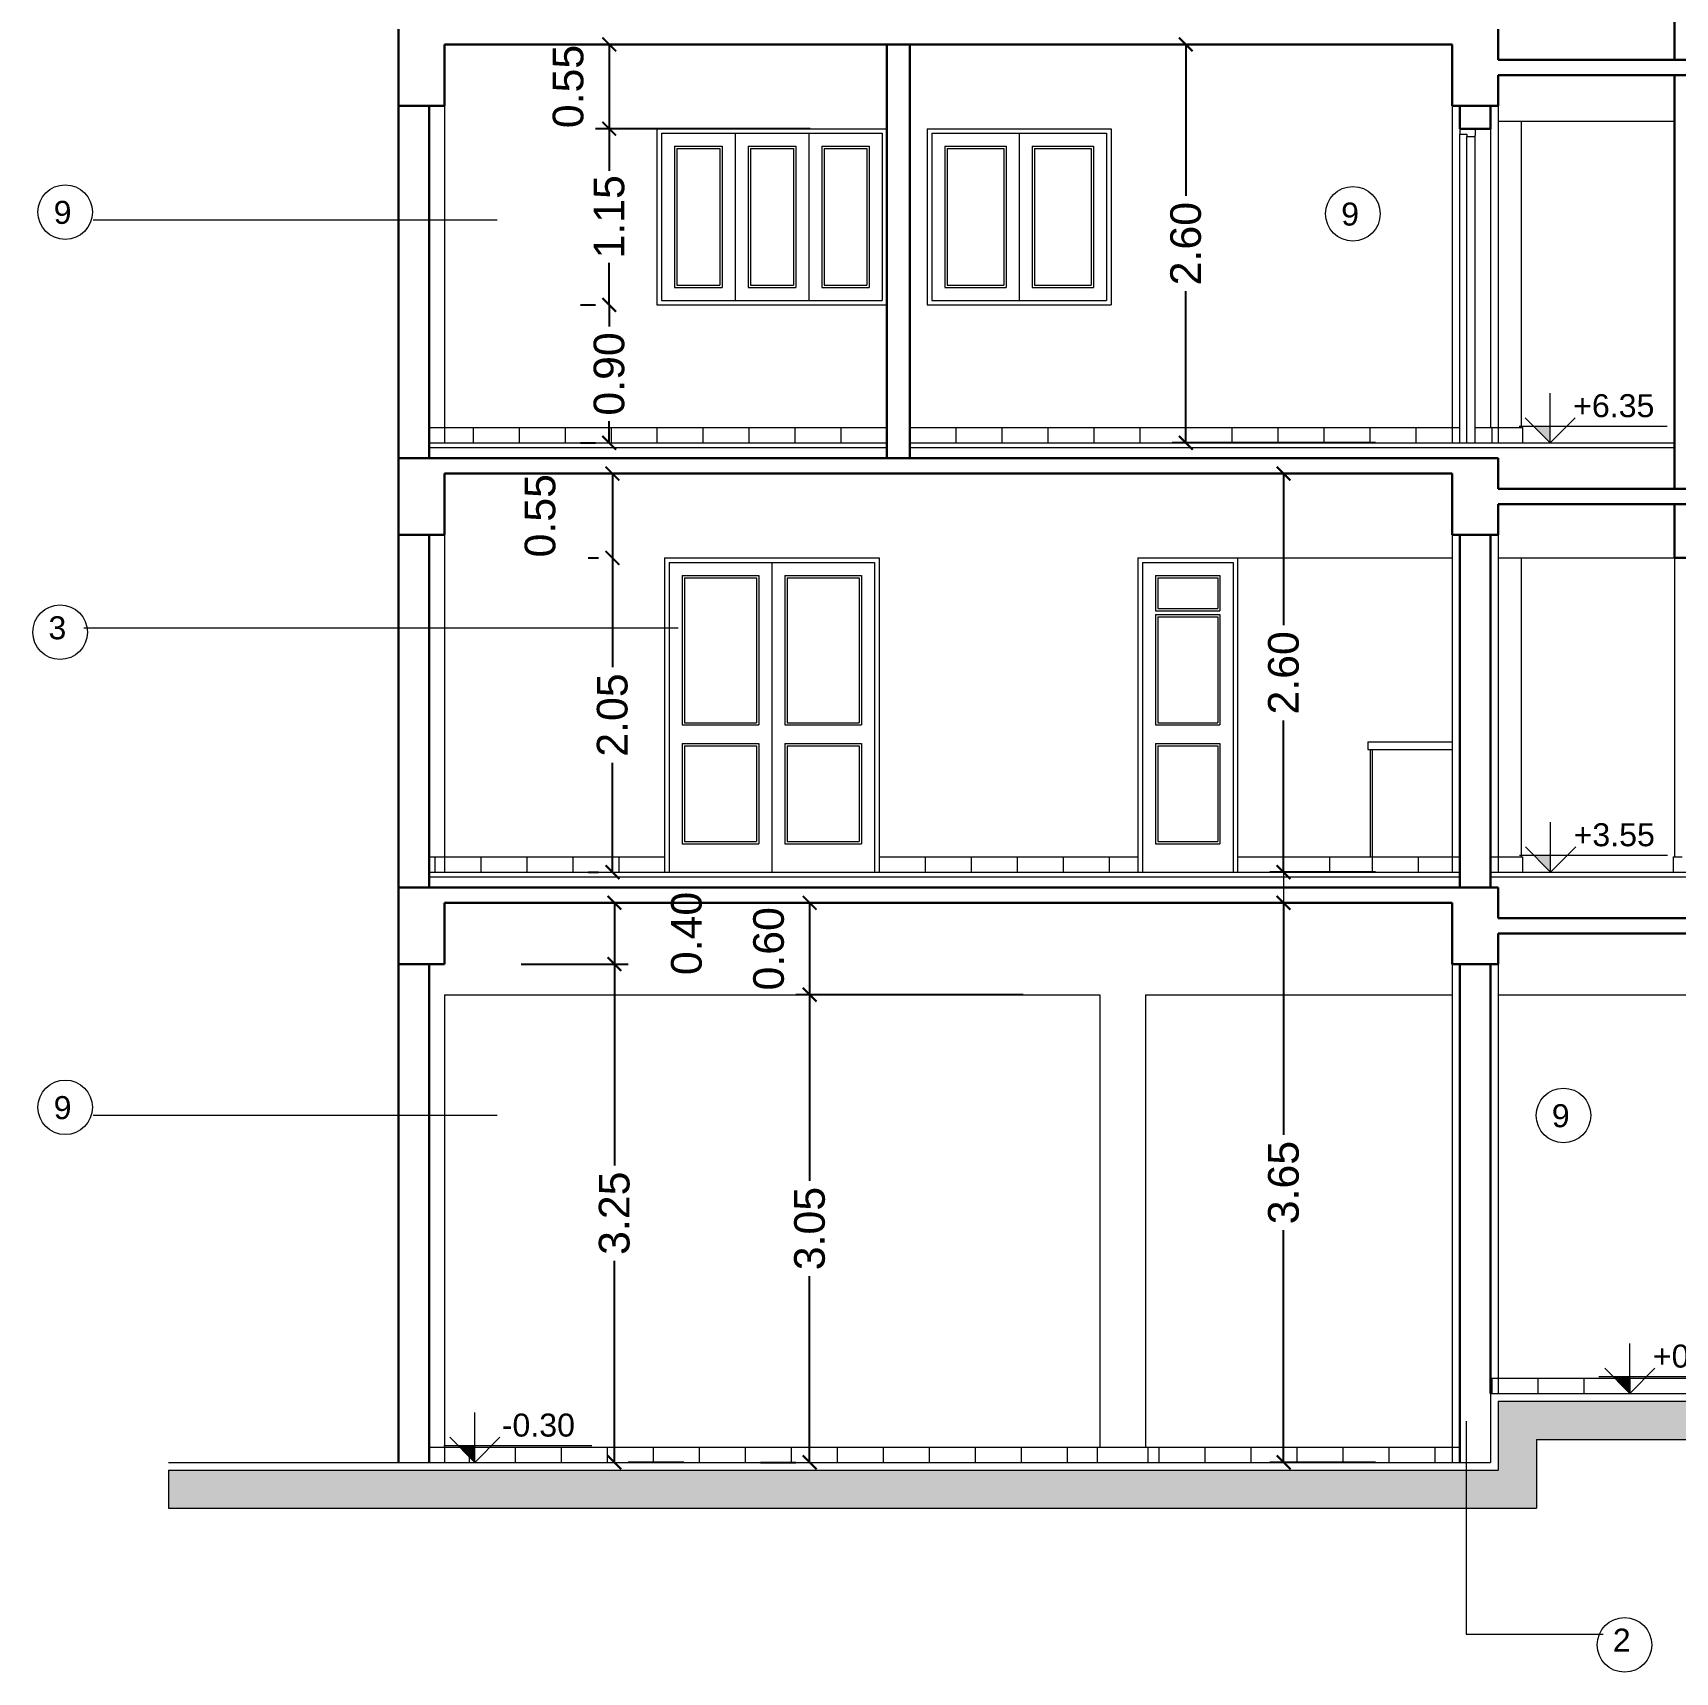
# Model space of a CAD drawing. Header units: millimetres. Extents: x 1578 to 2210, y 899 to 1032.
# Drawn here: x 1634.25 to 1644.97, y 900.48 to 911.18 of the extents above; entities that cross this region are included whole.
import ezdxf

# ---------------------------------------------------------------- set-up
doc = ezdxf.new("R2010")
doc.units = ezdxf.units.MM
for name, color, linetype, lineweight in [('CARPINTERIA', 7, 'Continuous', 18), ('COTAS', 7, 'Continuous', 15), ('ESTRUCTURA', 3, 'Continuous', 30), ('MUROS', 1, 'Continuous', 30), ('TRAMAS', 7, 'Continuous', 15), ('UMBRALES', 7, 'Continuous', 18)]:
    doc.layers.add(name, color=color, linetype=linetype, lineweight=lineweight)
doc.styles.add('STYLE1', font='ARIAL.TTF')
doc.dimstyles.get("Standard").update_dxf_attribs({"dimscale": 0, "dimtxt": 0.2, "dimasz": 0.09, "dimexe": 0.09, "dimexo": 0.5, "dimgap": 0.05, "dimtad": 0, "dimzin": 0, "dimdsep": 46, "dimtxsty": 'STYLE1', "dimblk1": 'ARCHTICK', "dimblk2": 'ARCHTICK', "dimsah": 1, "dimcen": 0, "dimadec": 0, "dimazin": 0, "dimtfac": 1, "dimtofl": 0, "dimtmove": 2, "dimatfit": 3, "dimldrblk": 'ARCHTICK', "dimfxl": 1, "dimtolj": 1, "dimtzin": 0, "dimarcsym": 0})

# ---------------------------------------------------------------- blocks, each defined once
blk = doc.blocks.new('_ARCHTICK')
at = {"color": 0, "linetype": 'ByBlock', "const_width": 0.15}
blk.add_lwpolyline([(-0.5, -0.5), (0.5, 0.5)], dxfattribs=at)
blk = doc.blocks.new('*D54')
at = {"layer": 'COTAS', "color": 0, "lineweight": -2, "ltscale": 0.05}
for p, q in [((1643.013, 905.5), (1642.323, 905.5)), ((1642.413, 905.5), (1642.413, 903.986)), ((1642.413, 901.85), (1642.413, 903.365)), ((1643.013, 901.85), (1642.323, 901.85))]:
    blk.add_line(p, q, dxfattribs=at)
at = {"layer": 'DEFPOINTS', "color": 0, "ltscale": 0.05}
for p in [(1643.513, 905.5), (1642.413, 901.85), (1643.513, 901.85)]:
    blk.add_point(p, dxfattribs=at)
at = {"layer": 'COTAS', "color": 0, "lineweight": -2, "ltscale": 0.05, "xscale": 0.09, "yscale": 0.09, "zscale": 0.09}
for p, rotation in [((1642.413, 905.5), 90), ((1642.413, 901.85), 270)]:
    blk.add_blockref('_ARCHTICK', p, dxfattribs=dict(at, rotation=rotation))
at = {"layer": 'COTAS', "color": 0, "ltscale": 0.05, "insert": (1642.413, 903.675), "char_height": 0.2, "attachment_point": 5, "rotation": 90, "style": 'STYLE1'}
blk.add_mtext('\\A1;3.65', dxfattribs=at)
blk = doc.blocks.new('*D55')
at = {"layer": 'COTAS', "color": 0, "lineweight": -2, "ltscale": 0.05}
for p, q in [((1640.713, 904.9), (1639.231, 904.9)), ((1639.321, 904.9), (1639.321, 903.686)), ((1639.321, 901.85), (1639.321, 903.065)), ((1639, 901.85), (1639.231, 901.85))]:
    blk.add_line(p, q, dxfattribs=at)
at = {"layer": 'DEFPOINTS', "color": 0, "ltscale": 0.05}
for p in [(1641.213, 904.9), (1639.321, 901.85), (1639.5, 901.85)]:
    blk.add_point(p, dxfattribs=at)
at = {"layer": 'COTAS', "color": 0, "lineweight": -2, "ltscale": 0.05, "xscale": 0.09, "yscale": 0.09, "zscale": 0.09}
for p, rotation in [((1639.321, 904.9), 90), ((1639.321, 901.85), 270)]:
    blk.add_blockref('_ARCHTICK', p, dxfattribs=dict(at, rotation=rotation))
at = {"layer": 'COTAS', "color": 0, "ltscale": 0.05, "insert": (1639.321, 903.375), "char_height": 0.2, "attachment_point": 5, "rotation": 90, "style": 'STYLE1'}
blk.add_mtext('\\A1;3.05', dxfattribs=at)
blk = doc.blocks.new('*D56')
at = {"layer": 'COTAS', "color": 0, "lineweight": -2, "ltscale": 0.05}
for p, q in [((1637.438, 905.1), (1638.137, 905.1)), ((1638.047, 905.1), (1638.047, 903.786)), ((1638.047, 901.85), (1638.047, 903.165)), ((1638.5, 901.85), (1638.137, 901.85))]:
    blk.add_line(p, q, dxfattribs=at)
at = {"layer": 'DEFPOINTS', "color": 0, "ltscale": 0.05}
for p in [(1636.938, 905.1), (1638, 901.85), (1638.047, 901.85)]:
    blk.add_point(p, dxfattribs=at)
at = {"layer": 'COTAS', "color": 0, "lineweight": -2, "ltscale": 0.05, "xscale": 0.09, "yscale": 0.09, "zscale": 0.09}
for p, rotation in [((1638.047, 905.1), 90), ((1638.047, 901.85), 270)]:
    blk.add_blockref('_ARCHTICK', p, dxfattribs=dict(at, rotation=rotation))
at = {"layer": 'COTAS', "color": 0, "ltscale": 0.05, "insert": (1638.047, 903.475), "char_height": 0.2, "attachment_point": 5, "rotation": 90, "style": 'STYLE1'}
blk.add_mtext('\\A1;3.25', dxfattribs=at)
blk = doc.blocks.new('*D71')
at = {"layer": 'COTAS', "color": 0, "lineweight": -2, "ltscale": 0.05}
for p, q in [((1643.013, 911.1), (1641.685, 911.1)), ((1641.775, 911.1), (1641.775, 910.111)), ((1641.775, 908.5), (1641.775, 909.489)), ((1643.013, 908.5), (1641.685, 908.5))]:
    blk.add_line(p, q, dxfattribs=at)
at = {"layer": 'DEFPOINTS', "color": 0, "ltscale": 0.05}
for p in [(1643.513, 911.1), (1641.775, 908.5), (1643.513, 908.5)]:
    blk.add_point(p, dxfattribs=at)
at = {"layer": 'COTAS', "color": 0, "lineweight": -2, "ltscale": 0.05, "xscale": 0.09, "yscale": 0.09, "zscale": 0.09}
for p, rotation in [((1641.775, 911.1), 90), ((1641.775, 908.5), 270)]:
    blk.add_blockref('_ARCHTICK', p, dxfattribs=dict(at, rotation=rotation))
at = {"layer": 'COTAS', "color": 0, "ltscale": 0.05, "insert": (1641.775, 909.8), "char_height": 0.2, "attachment_point": 5, "rotation": 90, "style": 'STYLE1'}
blk.add_mtext('\\A1;2.60', dxfattribs=at)
blk = doc.blocks.new('*D72')
at = {"layer": 'COTAS', "color": 0, "lineweight": -2, "ltscale": 0.05}
for p, q in [((1639.325, 910.55), (1637.923, 910.55)), ((1638.013, 910.55), (1638.013, 910.276)), ((1638.013, 909.4), (1638.013, 909.674)), ((1637.825, 909.4), (1637.923, 909.4))]:
    blk.add_line(p, q, dxfattribs=at)
at = {"layer": 'DEFPOINTS', "color": 0, "ltscale": 0.05}
for p in [(1639.825, 910.55), (1638.013, 909.4), (1638.325, 909.4)]:
    blk.add_point(p, dxfattribs=at)
at = {"layer": 'COTAS', "color": 0, "lineweight": -2, "ltscale": 0.05, "xscale": 0.09, "yscale": 0.09, "zscale": 0.09}
for p, rotation in [((1638.013, 910.55), 90), ((1638.013, 909.4), 270)]:
    blk.add_blockref('_ARCHTICK', p, dxfattribs=dict(at, rotation=rotation))
at = {"layer": 'COTAS', "color": 0, "ltscale": 0.05, "insert": (1638.013, 909.975), "char_height": 0.2, "attachment_point": 5, "rotation": 90, "style": 'STYLE1'}
blk.add_mtext('\\A1;1.15', dxfattribs=at)
blk = doc.blocks.new('*D73')
at = {"layer": 'COTAS', "color": 0, "lineweight": -2, "ltscale": 0.05}
for p, q in [((1640.697, 905.5), (1639.231, 905.5)), ((1639.321, 905.5), (1639.321, 904.9)), ((1640.713, 904.9), (1639.231, 904.9))]:
    blk.add_line(p, q, dxfattribs=at)
at = {"layer": 'DEFPOINTS', "color": 0, "ltscale": 0.05}
for p in [(1641.197, 905.5), (1639.321, 904.9), (1641.213, 904.9)]:
    blk.add_point(p, dxfattribs=at)
at = {"layer": 'COTAS', "color": 0, "lineweight": -2, "ltscale": 0.05, "xscale": 0.09, "yscale": 0.09, "zscale": 0.09}
for p, rotation in [((1639.321, 905.5), 90), ((1639.321, 904.9), 270)]:
    blk.add_blockref('_ARCHTICK', p, dxfattribs=dict(at, rotation=rotation))
at = {"layer": 'COTAS', "color": 0, "ltscale": 0.05, "insert": (1639.054, 905.2), "char_height": 0.2, "attachment_point": 5, "rotation": 90, "style": 'STYLE1'}
blk.add_mtext('\\A1;0.60', dxfattribs=at)
blk = doc.blocks.new('*D74')
at = {"layer": 'COTAS', "color": 0, "lineweight": -2, "ltscale": 0.05}
for p, q in [((1637.438, 905.5), (1638.137, 905.5)), ((1638.047, 905.5), (1638.047, 905.1)), ((1637.438, 905.1), (1638.137, 905.1))]:
    blk.add_line(p, q, dxfattribs=at)
at = {"layer": 'DEFPOINTS', "color": 0, "ltscale": 0.05}
for p in [(1636.938, 905.5), (1636.938, 905.1), (1638.047, 905.1)]:
    blk.add_point(p, dxfattribs=at)
at = {"layer": 'COTAS', "color": 0, "lineweight": -2, "ltscale": 0.05, "xscale": 0.09, "yscale": 0.09, "zscale": 0.09}
for p, rotation in [((1638.047, 905.5), 90), ((1638.047, 905.1), 270)]:
    blk.add_blockref('_ARCHTICK', p, dxfattribs=dict(at, rotation=rotation))
at = {"layer": 'COTAS', "color": 0, "ltscale": 0.05, "insert": (1638.518, 905.3), "char_height": 0.2, "attachment_point": 5, "rotation": 90, "style": 'STYLE1'}
blk.add_mtext('\\A1;0.40', dxfattribs=at)
blk = doc.blocks.new('*D75')
at = {"layer": 'COTAS', "color": 0, "lineweight": -2, "ltscale": 0.05}
for p, q in [((1637.875, 907.75), (1637.944, 907.75)), ((1638.034, 907.75), (1638.034, 907.037)), ((1638.034, 905.7), (1638.034, 906.413)), ((1637.875, 905.7), (1637.944, 905.7))]:
    blk.add_line(p, q, dxfattribs=at)
at = {"layer": 'DEFPOINTS', "color": 0, "ltscale": 0.05}
for p in [(1638.375, 907.75), (1638.034, 905.7), (1638.375, 905.7)]:
    blk.add_point(p, dxfattribs=at)
at = {"layer": 'COTAS', "color": 0, "lineweight": -2, "ltscale": 0.05, "xscale": 0.09, "yscale": 0.09, "zscale": 0.09}
for p, rotation in [((1638.034, 907.75), 90), ((1638.034, 905.7), 270)]:
    blk.add_blockref('_ARCHTICK', p, dxfattribs=dict(at, rotation=rotation))
at = {"layer": 'COTAS', "color": 0, "ltscale": 0.05, "insert": (1638.034, 906.725), "char_height": 0.2, "attachment_point": 5, "rotation": 90, "style": 'STYLE1'}
blk.add_mtext('\\A1;2.05', dxfattribs=at)
blk = doc.blocks.new('*D76')
at = {"layer": 'COTAS', "color": 0, "lineweight": -2, "ltscale": 0.05}
for p, q in [((1637.438, 908.3), (1638.124, 908.3)), ((1638.034, 908.3), (1638.034, 907.75)), ((1637.875, 907.75), (1637.944, 907.75))]:
    blk.add_line(p, q, dxfattribs=at)
at = {"layer": 'DEFPOINTS', "color": 0, "ltscale": 0.05}
for p in [(1636.938, 908.3), (1638.034, 907.75), (1638.375, 907.75)]:
    blk.add_point(p, dxfattribs=at)
at = {"layer": 'COTAS', "color": 0, "lineweight": -2, "ltscale": 0.05, "xscale": 0.09, "yscale": 0.09, "zscale": 0.09}
for p, rotation in [((1638.034, 908.3), 90), ((1638.034, 907.75), 270)]:
    blk.add_blockref('_ARCHTICK', p, dxfattribs=dict(at, rotation=rotation))
at = {"layer": 'COTAS', "color": 0, "ltscale": 0.05, "insert": (1637.563, 908.025), "char_height": 0.2, "attachment_point": 5, "rotation": 90, "style": 'STYLE1'}
blk.add_mtext('\\A1;0.55', dxfattribs=at)
blk = doc.blocks.new('*D77')
at = {"layer": 'COTAS', "color": 0, "lineweight": -2, "ltscale": 0.05}
for p, q in [((1637.825, 909.4), (1637.923, 909.4)), ((1638.013, 909.4), (1638.013, 909.26)), ((1638.013, 908.5), (1638.013, 908.641)), ((1637.825, 908.5), (1637.923, 908.5))]:
    blk.add_line(p, q, dxfattribs=at)
at = {"layer": 'DEFPOINTS', "color": 0, "ltscale": 0.05}
for p in [(1638.325, 909.4), (1638.013, 908.5), (1638.325, 908.5)]:
    blk.add_point(p, dxfattribs=at)
at = {"layer": 'COTAS', "color": 0, "lineweight": -2, "ltscale": 0.05, "xscale": 0.09, "yscale": 0.09, "zscale": 0.09}
for p, rotation in [((1638.013, 909.4), 90), ((1638.013, 908.5), 270)]:
    blk.add_blockref('_ARCHTICK', p, dxfattribs=dict(at, rotation=rotation))
at = {"layer": 'COTAS', "color": 0, "ltscale": 0.05, "insert": (1638.013, 908.95), "char_height": 0.2, "attachment_point": 5, "rotation": 90, "style": 'STYLE1'}
blk.add_mtext('\\A1;0.90', dxfattribs=at)
blk = doc.blocks.new('*D78')
at = {"layer": 'COTAS', "color": 0, "lineweight": -2, "ltscale": 0.05}
for p, q in [((1643.013, 908.3), (1642.323, 908.3)), ((1642.413, 908.3), (1642.413, 907.311)), ((1642.413, 905.7), (1642.413, 906.689)), ((1643.013, 905.7), (1642.323, 905.7))]:
    blk.add_line(p, q, dxfattribs=at)
at = {"layer": 'DEFPOINTS', "color": 0, "ltscale": 0.05}
for p in [(1643.513, 908.3), (1642.413, 905.7), (1643.513, 905.7)]:
    blk.add_point(p, dxfattribs=at)
at = {"layer": 'COTAS', "color": 0, "lineweight": -2, "ltscale": 0.05, "xscale": 0.09, "yscale": 0.09, "zscale": 0.09}
for p, rotation in [((1642.413, 908.3), 90), ((1642.413, 905.7), 270)]:
    blk.add_blockref('_ARCHTICK', p, dxfattribs=dict(at, rotation=rotation))
at = {"layer": 'COTAS', "color": 0, "ltscale": 0.05, "insert": (1642.413, 907), "char_height": 0.2, "attachment_point": 5, "rotation": 90, "style": 'STYLE1'}
blk.add_mtext('\\A1;2.60', dxfattribs=at)
blk = doc.blocks.new('*D80')
at = {"layer": 'COTAS', "color": 0, "lineweight": -2, "ltscale": 0.05}
for p, q in [((1639.325, 911.1), (1637.923, 911.1)), ((1638.013, 911.1), (1638.013, 910.55)), ((1639.325, 910.55), (1637.923, 910.55))]:
    blk.add_line(p, q, dxfattribs=at)
at = {"layer": 'DEFPOINTS', "color": 0, "ltscale": 0.05}
for p in [(1639.825, 911.1), (1638.013, 910.55), (1639.825, 910.55)]:
    blk.add_point(p, dxfattribs=at)
at = {"layer": 'COTAS', "color": 0, "lineweight": -2, "ltscale": 0.05, "xscale": 0.09, "yscale": 0.09, "zscale": 0.09}
for p, rotation in [((1638.013, 911.1), 90), ((1638.013, 910.55), 270)]:
    blk.add_blockref('_ARCHTICK', p, dxfattribs=dict(at, rotation=rotation))
at = {"layer": 'COTAS', "color": 0, "ltscale": 0.05, "insert": (1637.746, 910.825), "char_height": 0.2, "attachment_point": 5, "rotation": 90, "style": 'STYLE1'}
blk.add_mtext('\\A1;0.55', dxfattribs=at)

msp = doc.modelspace()

# ---------------------------------------------------------------- hatches: boundary and pattern name
at = {"layer": 'COTAS', "ltscale": 0.05}
h = msp.add_hatch(color=256, dxfattribs=at)
h.paths.add_polyline_path([(1644.152, 908.609), (1644.044, 908.609), (1644.152, 908.5)])
h.paths.add_polyline_path([(1644.155, 905.81), (1644.047, 905.81), (1644.155, 905.701)])
h = msp.add_hatch(color=256, dxfattribs=at)
h.paths.add_polyline_path([(1644.672, 902.409), (1644.563, 902.409), (1644.572, 902.4), (1644.672, 902.4)])
h.paths.add_polyline_path([(1644.672, 902.4), (1644.572, 902.4), (1644.672, 902.3)])
for points in [[(1644.672, 902.4), (1644.572, 902.4), (1644.672, 902.3)], [(1637.137, 901.95), (1637.1, 901.95), (1637.1, 901.888), (1637.137, 901.85)]]:
    msp.add_hatch(color=256, dxfattribs=at).paths.add_polyline_path(points)
h = msp.add_hatch(color=256, dxfattribs=at)
h.paths.add_polyline_path([(1637.1, 901.95), (1637.037, 901.95), (1637.1, 901.888)])
h.paths.add_polyline_path([(1637.137, 901.959), (1637.028, 901.959), (1637.037, 901.95), (1637.137, 901.95)])
h.paths.add_polyline_path([(1637.137, 901.95), (1637.1, 901.95), (1637.1, 901.888), (1637.137, 901.85)])
at = {"layer": 'TRAMAS', "ltscale": 0.05}
for points in [[(1650.338, 902.25), (1643.813, 902.25), (1643.813, 901.8), (1643.605, 901.8), (1643.605, 901.55), (1644.063, 901.55), (1644.063, 902), (1650.088, 902), (1650.088, 901.85), (1653.388, 901.85), (1653.388, 901.7), (1655.188, 901.7), (1655.188, 901.95), (1653.638, 901.95), (1653.638, 902.1), (1650.338, 902.1)], [(1643.605, 901.8), (1635.138, 901.8), (1635.138, 901.55), (1643.605, 901.55)]]:
    msp.add_hatch(color=256, dxfattribs=at).paths.add_polyline_path(points)

# ---------------------------------------------------------------- linework, layer by layer
at = {"layer": 'CARPINTERIA', "ltscale": 0.1}
for p, q in [((1638.355, 910.52), (1638.355, 909.43)), ((1638.355, 910.52), (1639.795, 910.52)), ((1639.795, 910.52), (1639.795, 909.43)), ((1640.118, 910.52), (1640.118, 909.43)), ((1640.118, 910.52), (1641.258, 910.52)), ((1641.258, 910.52), (1641.258, 909.43)), ((1638.455, 910.42), (1638.455, 909.53)), ((1638.455, 910.42), (1638.735, 910.42)), ((1638.735, 910.42), (1638.735, 909.53)), ((1638.935, 910.42), (1638.935, 909.53)), ((1638.935, 910.42), (1639.215, 910.42)), ((1639.215, 910.42), (1639.215, 909.53)), ((1639.415, 910.42), (1639.415, 909.53)), ((1639.415, 910.42), (1639.695, 910.42)), ((1639.695, 910.42), (1639.695, 909.53)), ((1640.218, 910.42), (1640.218, 909.53)), ((1640.218, 910.42), (1640.588, 910.42)), ((1640.588, 910.42), (1640.588, 909.53)), ((1640.788, 910.42), (1640.788, 909.53)), ((1640.788, 910.42), (1641.158, 910.42)), ((1641.158, 910.42), (1641.158, 909.53)), ((1638.455, 909.53), (1638.735, 909.53)), ((1638.935, 909.53), (1639.215, 909.53)), ((1639.415, 909.53), (1639.695, 909.53)), ((1640.218, 909.53), (1640.588, 909.53)), ((1640.788, 909.53), (1641.158, 909.53)), ((1638.355, 909.43), (1639.795, 909.43)), ((1640.118, 909.43), (1641.258, 909.43)), ((1638.405, 907.72), (1638.405, 905.7)), ((1638.405, 907.72), (1639.745, 907.72)), ((1638.505, 907.62), (1638.505, 906.675)), ((1638.505, 907.62), (1638.975, 907.62)), ((1638.975, 907.62), (1638.975, 906.675)), ((1639.175, 907.62), (1639.645, 907.62)), ((1639.175, 907.62), (1639.175, 906.675)), ((1639.645, 907.62), (1639.645, 906.675)), ((1639.745, 907.72), (1639.745, 905.7)), ((1641.493, 907.72), (1641.493, 905.7)), ((1641.493, 907.72), (1642.083, 907.72)), ((1641.593, 907.62), (1641.593, 907.42)), ((1641.593, 907.62), (1641.983, 907.62)), ((1641.983, 907.62), (1641.983, 907.42)), ((1642.083, 907.72), (1642.083, 905.7)), ((1641.593, 907.42), (1641.983, 907.42)), ((1641.593, 907.365), (1641.593, 906.675)), ((1641.593, 907.365), (1641.983, 907.365)), ((1641.983, 907.365), (1641.983, 906.675)), ((1638.505, 906.675), (1638.975, 906.675)), ((1639.175, 906.675), (1639.645, 906.675)), ((1641.593, 906.675), (1641.983, 906.675)), ((1638.505, 906.525), (1638.505, 905.9)), ((1638.505, 906.525), (1638.975, 906.525)), ((1638.975, 906.525), (1638.975, 905.9)), ((1639.175, 906.525), (1639.175, 905.9)), ((1639.175, 906.525), (1639.645, 906.525)), ((1639.645, 906.525), (1639.645, 905.9)), ((1641.593, 906.525), (1641.593, 905.9)), ((1641.593, 906.525), (1641.983, 906.525)), ((1641.983, 906.525), (1641.983, 905.9)), ((1642.978, 906.5), (1642.978, 905.8)), ((1638.505, 905.9), (1638.975, 905.9)), ((1639.175, 905.9), (1639.645, 905.9)), ((1641.593, 905.9), (1641.983, 905.9)), ((1642.978, 905.8), (1642.99, 905.8))]:
    msp.add_line(p, q, dxfattribs=at)
at = {"layer": 'CARPINTERIA'}
for p, q in [((1643.563, 910.55), (1643.663, 910.55)), ((1643.563, 910.55), (1643.563, 910.515)), ((1643.563, 908.5), (1643.563, 910.515)), ((1643.563, 910.515), (1643.608, 910.515)), ((1643.608, 910.515), (1643.608, 910.5)), ((1643.663, 910.55), (1643.663, 910.505)), ((1643.608, 908.5), (1643.608, 910.5)), ((1643.608, 910.5), (1643.658, 910.5)), ((1643.663, 908.5), (1643.663, 910.505))]:
    msp.add_line(p, q, dxfattribs=at)
msp.add_arc((1643.658, 910.505), 0.005, 270, 0, dxfattribs=at)
at = {"layer": 'COTAS', "ltscale": 0.05}
for p, q in [((1634.646, 909.955), (1637.282, 909.955)), ((1643.989, 908.664), (1644.152, 908.5)), ((1644.152, 908.5), (1644.316, 908.664)), ((1634.586, 907.294), (1638.463, 907.294)), ((1643.992, 905.865), (1644.155, 905.701)), ((1644.155, 905.701), (1644.319, 905.865)), ((1643.013, 905.7), (1642.323, 905.7)), ((1642.413, 905.7), (1642.413, 905.5)), ((1643.013, 905.5), (1642.323, 905.5)), ((1634.646, 904.115), (1637.282, 904.115)), ((1644.508, 902.464), (1644.672, 902.3)), ((1644.672, 902.3), (1644.835, 902.464)), ((1643.939, 902.3), (1645.946, 902.3)), ((1643.605, 902.119), (1643.605, 900.73)), ((1636.973, 902.014), (1637.137, 901.85)), ((1637.137, 901.85), (1637.3, 902.014)), ((1643.605, 900.73), (1644.497, 900.73))]:
    msp.add_line(p, q, dxfattribs=at)
at = {"layer": 'COTAS', "ltscale": 0.1}
for p, q in [((1644.152, 908.5), (1644.152, 908.825)), ((1643.949, 908.609), (1644.915, 908.609)), ((1644.155, 905.701), (1644.155, 906.026)), ((1643.952, 905.81), (1644.918, 905.81)), ((1644.672, 902.3), (1644.672, 902.625)), ((1644.469, 902.409), (1645.435, 902.409)), ((1644.469, 902.3), (1644.948, 902.3)), ((1637.137, 901.85), (1637.137, 902.175)), ((1636.934, 901.959), (1637.9, 901.959)), ((1636.934, 901.85), (1637.413, 901.85))]:
    msp.add_line(p, q, dxfattribs=at)
at = {"layer": 'COTAS', "ltscale": 0.05}
for centre in [(1634.464, 910.006), (1642.865, 909.995), (1634.431, 907.265), (1634.464, 904.166), (1644.239, 904.113), (1644.637, 900.659)]:
    msp.add_circle(centre, 0.178, dxfattribs=at)
at = {"layer": 'ESTRUCTURA', "ltscale": 0.1}
for p, q in [((1636.638, 911.2), (1636.638, 910.7)), ((1643.813, 911), (1643.813, 911.2)), ((1636.938, 911.1), (1643.513, 911.1)), ((1636.938, 910.7), (1636.938, 911.1)), ((1643.513, 911.1), (1643.513, 910.7)), ((1643.813, 911), (1647.213, 911)), ((1643.813, 910.9), (1647.363, 910.9)), ((1643.813, 910.7), (1643.813, 910.9)), ((1636.638, 910.7), (1636.938, 910.7)), ((1643.513, 910.7), (1643.813, 910.7)), ((1636.638, 908.4), (1643.813, 908.4)), ((1636.638, 908.4), (1636.638, 907.9)), ((1643.813, 908.2), (1643.813, 908.4)), ((1636.938, 908.3), (1643.513, 908.3)), ((1636.938, 907.9), (1636.938, 908.3)), ((1643.513, 908.3), (1643.513, 907.9)), ((1643.813, 908.2), (1647.213, 908.2)), ((1643.813, 908.1), (1647.213, 908.1)), ((1643.813, 907.9), (1643.813, 908.1)), ((1636.638, 907.9), (1636.938, 907.9)), ((1643.513, 907.9), (1643.813, 907.9)), ((1636.638, 905.6), (1643.813, 905.6)), ((1636.638, 905.6), (1636.638, 905.1)), ((1643.813, 905.4), (1643.813, 905.6)), ((1636.938, 905.5), (1643.513, 905.5)), ((1636.938, 905.1), (1636.938, 905.5)), ((1643.513, 905.5), (1643.513, 905.1)), ((1643.813, 905.4), (1647.213, 905.4)), ((1643.813, 905.3), (1647.213, 905.3)), ((1643.813, 905.1), (1643.813, 905.3)), ((1636.638, 905.1), (1636.938, 905.1)), ((1643.513, 905.1), (1643.813, 905.1))]:
    msp.add_line(p, q, dxfattribs=at)
at = {"layer": 'MUROS', "ltscale": 0.1}
for p, q in [((1644.963, 913.9), (1644.963, 911)), ((1639.825, 911.1), (1639.825, 908.4)), ((1639.975, 911.1), (1639.975, 908.4)), ((1644.963, 910.9), (1644.963, 908.2)), ((1636.638, 910.7), (1636.638, 908.4)), ((1636.838, 910.7), (1636.838, 908.4)), ((1643.563, 910.7), (1643.563, 910.55)), ((1643.763, 910.7), (1643.763, 910.55)), ((1643.563, 910.55), (1643.763, 910.55)), ((1644.963, 908.1), (1644.963, 907.75)), ((1636.638, 907.9), (1636.638, 905.6)), ((1636.838, 907.9), (1636.838, 905.6)), ((1643.563, 907.9), (1643.563, 905.6)), ((1643.763, 907.9), (1643.763, 905.6)), ((1644.963, 907.75), (1645.113, 907.75)), ((1636.638, 905.1), (1636.638, 901.85)), ((1636.838, 905.1), (1636.838, 901.85)), ((1643.563, 905.1), (1643.563, 901.85)), ((1643.763, 905.1), (1643.763, 902.3))]:
    msp.add_line(p, q, dxfattribs=at)
at = {"layer": 'TRAMAS', "ltscale": 0.1}
for p, q in [((1638.835, 910.52), (1638.835, 909.43)), ((1639.315, 910.52), (1639.315, 909.43)), ((1640.688, 910.52), (1640.688, 909.43)), ((1638.44, 910.435), (1638.44, 909.515)), ((1638.44, 910.435), (1638.75, 910.435)), ((1638.75, 910.435), (1638.75, 909.515)), ((1638.92, 910.435), (1638.92, 909.515)), ((1638.92, 910.435), (1639.23, 910.435)), ((1639.23, 910.435), (1639.23, 909.515)), ((1639.4, 910.435), (1639.4, 909.515)), ((1639.4, 910.435), (1639.71, 910.435)), ((1639.71, 910.435), (1639.71, 909.515)), ((1640.203, 910.435), (1640.203, 909.515)), ((1640.203, 910.435), (1640.603, 910.435)), ((1640.603, 910.435), (1640.603, 909.515)), ((1640.773, 910.435), (1640.773, 909.515)), ((1640.773, 910.435), (1641.173, 910.435)), ((1641.173, 910.435), (1641.173, 909.515)), ((1638.44, 909.515), (1638.75, 909.515)), ((1638.92, 909.515), (1639.23, 909.515)), ((1639.4, 909.515), (1639.71, 909.515)), ((1640.203, 909.515), (1640.603, 909.515)), ((1640.773, 909.515), (1641.173, 909.515)), ((1637.125, 908.6), (1637.125, 908.5)), ((1637.425, 908.6), (1637.425, 908.5)), ((1637.725, 908.6), (1637.725, 908.5)), ((1638.025, 908.6), (1638.025, 908.5)), ((1638.325, 908.6), (1638.325, 908.5)), ((1638.625, 908.6), (1638.625, 908.5)), ((1638.925, 908.6), (1638.925, 908.5)), ((1639.225, 908.6), (1639.225, 908.5)), ((1639.525, 908.6), (1639.525, 908.5)), ((1640.275, 908.6), (1640.275, 908.5)), ((1640.575, 908.6), (1640.575, 908.5)), ((1640.875, 908.6), (1640.875, 908.5)), ((1641.175, 908.6), (1641.175, 908.5)), ((1641.475, 908.6), (1641.475, 908.5)), ((1641.775, 908.6), (1641.775, 908.5)), ((1642.075, 908.6), (1642.075, 908.5)), ((1642.375, 908.6), (1642.375, 908.5)), ((1642.675, 908.6), (1642.675, 908.5)), ((1642.975, 908.6), (1642.975, 908.5)), ((1643.275, 908.6), (1643.275, 908.5)), ((1636.838, 908.47), (1639.825, 908.47)), ((1639.975, 908.47), (1644.963, 908.47)), ((1638.49, 907.635), (1638.49, 906.66)), ((1638.49, 907.635), (1638.99, 907.635)), ((1638.99, 907.635), (1638.99, 906.66)), ((1639.075, 907.72), (1639.075, 905.7)), ((1639.16, 907.635), (1639.66, 907.635)), ((1639.16, 907.635), (1639.16, 906.66)), ((1639.66, 907.635), (1639.66, 906.66)), ((1641.578, 907.635), (1641.578, 907.405)), ((1641.578, 907.635), (1641.998, 907.635)), ((1641.998, 907.635), (1641.998, 907.405)), ((1641.578, 907.405), (1641.998, 907.405)), ((1641.578, 907.38), (1641.578, 906.66)), ((1641.578, 907.38), (1641.998, 907.38)), ((1641.998, 907.38), (1641.998, 906.66)), ((1638.49, 906.66), (1638.99, 906.66)), ((1639.16, 906.66), (1639.66, 906.66)), ((1641.578, 906.66), (1641.998, 906.66)), ((1638.49, 906.54), (1638.49, 905.885)), ((1638.49, 906.54), (1638.99, 906.54)), ((1638.99, 906.54), (1638.99, 905.885)), ((1639.16, 906.54), (1639.16, 905.885)), ((1639.16, 906.54), (1639.66, 906.54)), ((1639.66, 906.54), (1639.66, 905.885)), ((1641.578, 906.54), (1641.578, 905.885)), ((1641.578, 906.54), (1641.998, 906.54)), ((1641.998, 906.54), (1641.998, 905.885)), ((1636.875, 905.8), (1636.875, 905.7)), ((1637.175, 905.8), (1637.175, 905.7)), ((1637.475, 905.8), (1637.475, 905.7)), ((1637.775, 905.8), (1637.775, 905.7)), ((1638.075, 905.8), (1638.075, 905.7)), ((1638.49, 905.885), (1638.99, 905.885)), ((1639.16, 905.885), (1639.66, 905.885)), ((1640.075, 905.8), (1640.075, 905.7)), ((1640.375, 905.8), (1640.375, 905.7)), ((1640.675, 905.8), (1640.675, 905.7)), ((1640.975, 905.8), (1640.975, 905.7)), ((1641.275, 905.8), (1641.275, 905.7)), ((1641.578, 905.885), (1641.998, 905.885)), ((1642.413, 905.8), (1642.413, 905.7)), ((1642.713, 905.8), (1642.713, 905.7)), ((1643.29, 905.8), (1643.29, 905.7)), ((1636.838, 905.67), (1643.563, 905.67)), ((1643.763, 905.67), (1651.688, 905.67)), ((1643.772, 902.4), (1643.772, 902.3)), ((1644.072, 902.4), (1644.072, 902.3)), ((1644.372, 902.4), (1644.372, 902.3)), ((1644.672, 902.4), (1644.672, 902.3)), ((1637.1, 901.95), (1637.1, 901.85)), ((1637.4, 901.95), (1637.4, 901.85)), ((1637.7, 901.95), (1637.7, 901.85)), ((1638, 901.95), (1638, 901.85)), ((1638.3, 901.95), (1638.3, 901.85)), ((1638.6, 901.95), (1638.6, 901.85)), ((1638.9, 901.95), (1638.9, 901.85)), ((1639.2, 901.95), (1639.2, 901.85)), ((1639.5, 901.95), (1639.5, 901.85)), ((1639.8, 901.95), (1639.8, 901.85)), ((1640.1, 901.95), (1640.1, 901.85)), ((1640.4, 901.95), (1640.4, 901.85)), ((1640.7, 901.95), (1640.7, 901.85)), ((1641, 901.95), (1641, 901.85)), ((1641.6, 901.95), (1641.6, 901.85)), ((1641.9, 901.95), (1641.9, 901.85)), ((1642.2, 901.95), (1642.2, 901.85)), ((1642.5, 901.95), (1642.5, 901.85)), ((1642.8, 901.95), (1642.8, 901.85)), ((1643.1, 901.95), (1643.1, 901.85)), ((1643.4, 901.95), (1643.4, 901.85))]:
    msp.add_line(p, q, dxfattribs=at)
at = {"layer": 'UMBRALES', "ltscale": 0.1}
for p, q in [((1636.938, 910.7), (1636.938, 908.5)), ((1643.513, 910.7), (1643.513, 908.5)), ((1643.813, 910.7), (1643.813, 908.5)), ((1638.325, 910.55), (1638.325, 909.4)), ((1638.325, 910.55), (1639.825, 910.55)), ((1640.088, 910.55), (1640.088, 909.4)), ((1640.088, 910.55), (1641.288, 910.55)), ((1641.288, 910.55), (1641.288, 909.4)), ((1643.763, 910.55), (1643.763, 908.6)), ((1643.813, 910.6), (1644.963, 910.6)), ((1643.963, 910.6), (1643.963, 908.6)), ((1638.325, 909.4), (1639.825, 909.4)), ((1640.088, 909.4), (1641.288, 909.4)), ((1636.838, 908.6), (1639.825, 908.6)), ((1639.975, 908.6), (1643.563, 908.6)), ((1643.663, 908.6), (1643.971, 908.6)), ((1643.771, 908.6), (1643.771, 908.5)), ((1643.971, 908.6), (1643.971, 908.5)), ((1636.838, 908.5), (1639.825, 908.5)), ((1639.975, 908.5), (1644.963, 908.5)), ((1636.938, 907.9), (1636.938, 905.7)), ((1643.513, 907.9), (1643.513, 905.7)), ((1643.813, 907.9), (1643.813, 905.7)), ((1638.375, 907.75), (1638.375, 905.7)), ((1638.375, 907.75), (1639.775, 907.75)), ((1639.775, 907.75), (1639.775, 905.7)), ((1641.463, 907.75), (1641.463, 905.7)), ((1641.463, 907.75), (1642.113, 907.75)), ((1642.113, 907.75), (1642.113, 905.7)), ((1642.113, 907.75), (1643.513, 907.75)), ((1643.813, 907.75), (1644.963, 907.75)), ((1643.963, 907.75), (1643.963, 905.8)), ((1644.963, 907.75), (1644.963, 905.8)), ((1642.963, 906.55), (1643.513, 906.55)), ((1642.963, 906.55), (1642.963, 906.5)), ((1642.963, 906.5), (1643.513, 906.5)), ((1642.99, 906.5), (1642.99, 905.8)), ((1636.838, 905.8), (1638.375, 905.8)), ((1639.775, 905.8), (1641.463, 905.8)), ((1642.113, 905.8), (1642.978, 905.8)), ((1642.99, 905.8), (1643.563, 905.8)), ((1642.99, 905.8), (1642.99, 905.7)), ((1643.763, 905.8), (1643.971, 905.8)), ((1643.971, 905.8), (1643.971, 905.7)), ((1644.955, 905.8), (1645.013, 905.8)), ((1644.955, 905.8), (1644.955, 905.7)), ((1636.838, 905.7), (1643.563, 905.7)), ((1643.763, 905.7), (1651.688, 905.7)), ((1643.513, 905.1), (1643.513, 901.85)), ((1643.813, 905.1), (1643.813, 902.3)), ((1636.938, 904.9), (1636.938, 901.85)), ((1636.938, 904.9), (1641.213, 904.9)), ((1641.213, 904.9), (1641.213, 901.95)), ((1641.513, 904.9), (1641.513, 901.95)), ((1641.513, 904.9), (1643.513, 904.9)), ((1643.813, 904.9), (1650.188, 904.9)), ((1643.763, 902.4), (1650.388, 902.4)), ((1643.763, 902.3), (1650.388, 902.3)), ((1643.763, 902.3), (1643.763, 901.85)), ((1643.813, 902.25), (1650.338, 902.25)), ((1643.813, 902.25), (1643.813, 901.8)), ((1636.838, 901.95), (1643.563, 901.95)), ((1641.197, 901.95), (1641.197, 901.85)), ((1641.528, 901.95), (1641.528, 901.85)), ((1644.063, 902), (1650.088, 902)), ((1644.063, 902), (1644.063, 901.55)), ((1635.138, 901.85), (1643.763, 901.85)), ((1635.138, 901.8), (1643.813, 901.8)), ((1635.138, 901.8), (1635.138, 901.55)), ((1635.138, 901.55), (1644.063, 901.55))]:
    msp.add_line(p, q, dxfattribs=at)

# ---------------------------------------------------------------- block references
at = {"layer": 'COTAS', "ltscale": 0.05, "xscale": 0.09000000000003183, "yscale": 0.09000000000003183, "zscale": 0.09}
for p, rotation in [((1642.413, 905.7), 90), ((1642.413, 905.5), 270)]:
    msp.add_blockref('_ARCHTICK', p, dxfattribs=dict(at, rotation=rotation))

# ---------------------------------------------------------------- texts
at = {"layer": 'COTAS', "ltscale": 0.1, "char_height": 0.15, "attachment_point": 5, "style": 'STYLE1'}
for s, insert in [('9', (1634.447, 910.003)), ('9', (1642.847, 909.992)), ('+6.35', (1644.567, 908.742)), ('3', (1634.413, 907.293)), ('+3.55', (1644.57, 905.943)), ('9', (1634.447, 904.163)), ('9', (1644.221, 904.11)), ('+0.15', (1645.087, 902.542)), ('-0.30', (1637.551, 902.092)), ('2', (1644.619, 900.69))]:
    msp.add_mtext(s, dxfattribs=dict(at, insert=insert))

# ---------------------------------------------------------------- dimensions: what is measured, and where the dimension line sits
at = {"layer": 'COTAS', "ltscale": 0.05}
for base, p1, p2, picture, middle in [((1638.013, 910.55), (1639.825, 911.1), (1639.825, 910.55), '*D80', (1637.746, 910.825)), ((1641.775, 908.5), (1643.513, 911.1), (1643.513, 908.5), '*D71', (1641.775, 909.8)), ((1638.013, 909.4), (1639.825, 910.55), (1638.325, 909.4), '*D72', (1638.013, 909.975)), ((1638.013, 908.5), (1638.325, 909.4), (1638.325, 908.5), '*D77', (1638.013, 908.95)), ((1638.034, 907.75), (1636.938, 908.3), (1638.375, 907.75), '*D76', (1637.563, 908.025)), ((1642.413, 905.7), (1643.513, 908.3), (1643.513, 905.7), '*D78', (1642.413, 907)), ((1638.034, 905.7), (1638.375, 907.75), (1638.375, 905.7), '*D75', (1638.034, 906.725)), ((1638.047, 905.1), (1636.938, 905.5), (1636.938, 905.1), '*D74', (1638.518, 905.3)), ((1639.321, 904.9), (1641.197, 905.5), (1641.213, 904.9), '*D73', (1639.054, 905.2)), ((1642.413, 901.85), (1643.513, 905.5), (1643.513, 901.85), '*D54', (1642.413, 903.675)), ((1638.047, 901.85), (1636.938, 905.1), (1638, 901.85), '*D56', (1638.047, 903.475)), ((1639.321, 901.85), (1641.213, 904.9), (1639.5, 901.85), '*D55', (1639.321, 903.375))]:
    dim = msp.add_linear_dim(base=base, p1=p1, p2=p2, angle=90, dimstyle='Standard', override={"dimscale": 1}, dxfattribs=at)
    dim.commit()
    dim.dimension.update_dxf_attribs({"geometry": picture, "text_midpoint": middle})

doc.saveas('drawing.dxf')
